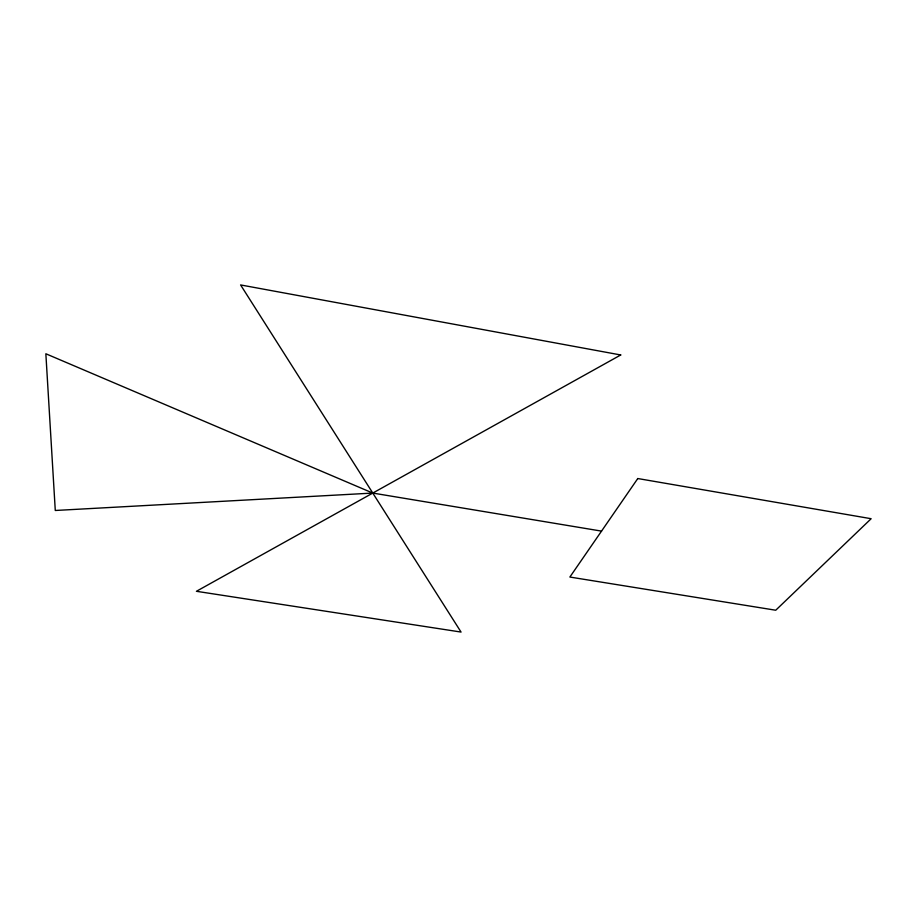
<?xml version="1.0" encoding="UTF-8"?>
<svg xmlns="http://www.w3.org/2000/svg" width="917" height="917" viewBox="0 0 917 917"><rect width="100%" height="100%" fill="white"/><g stroke="black" fill="none" stroke-linecap="round" stroke-linejoin="round"><path stroke-width="1.38" d="M372.783 493.071L55.284 510.482L45.85 353.767L372.783 493.071L601.541 531.115M637.785 478.536L569.87 577.045L775.736 610.229L871.15 518.713L637.785 478.536M620.729 354.971L196.421 591.293L461.056 632.065L240.598 284.935L620.729 354.971"/></g></svg>
